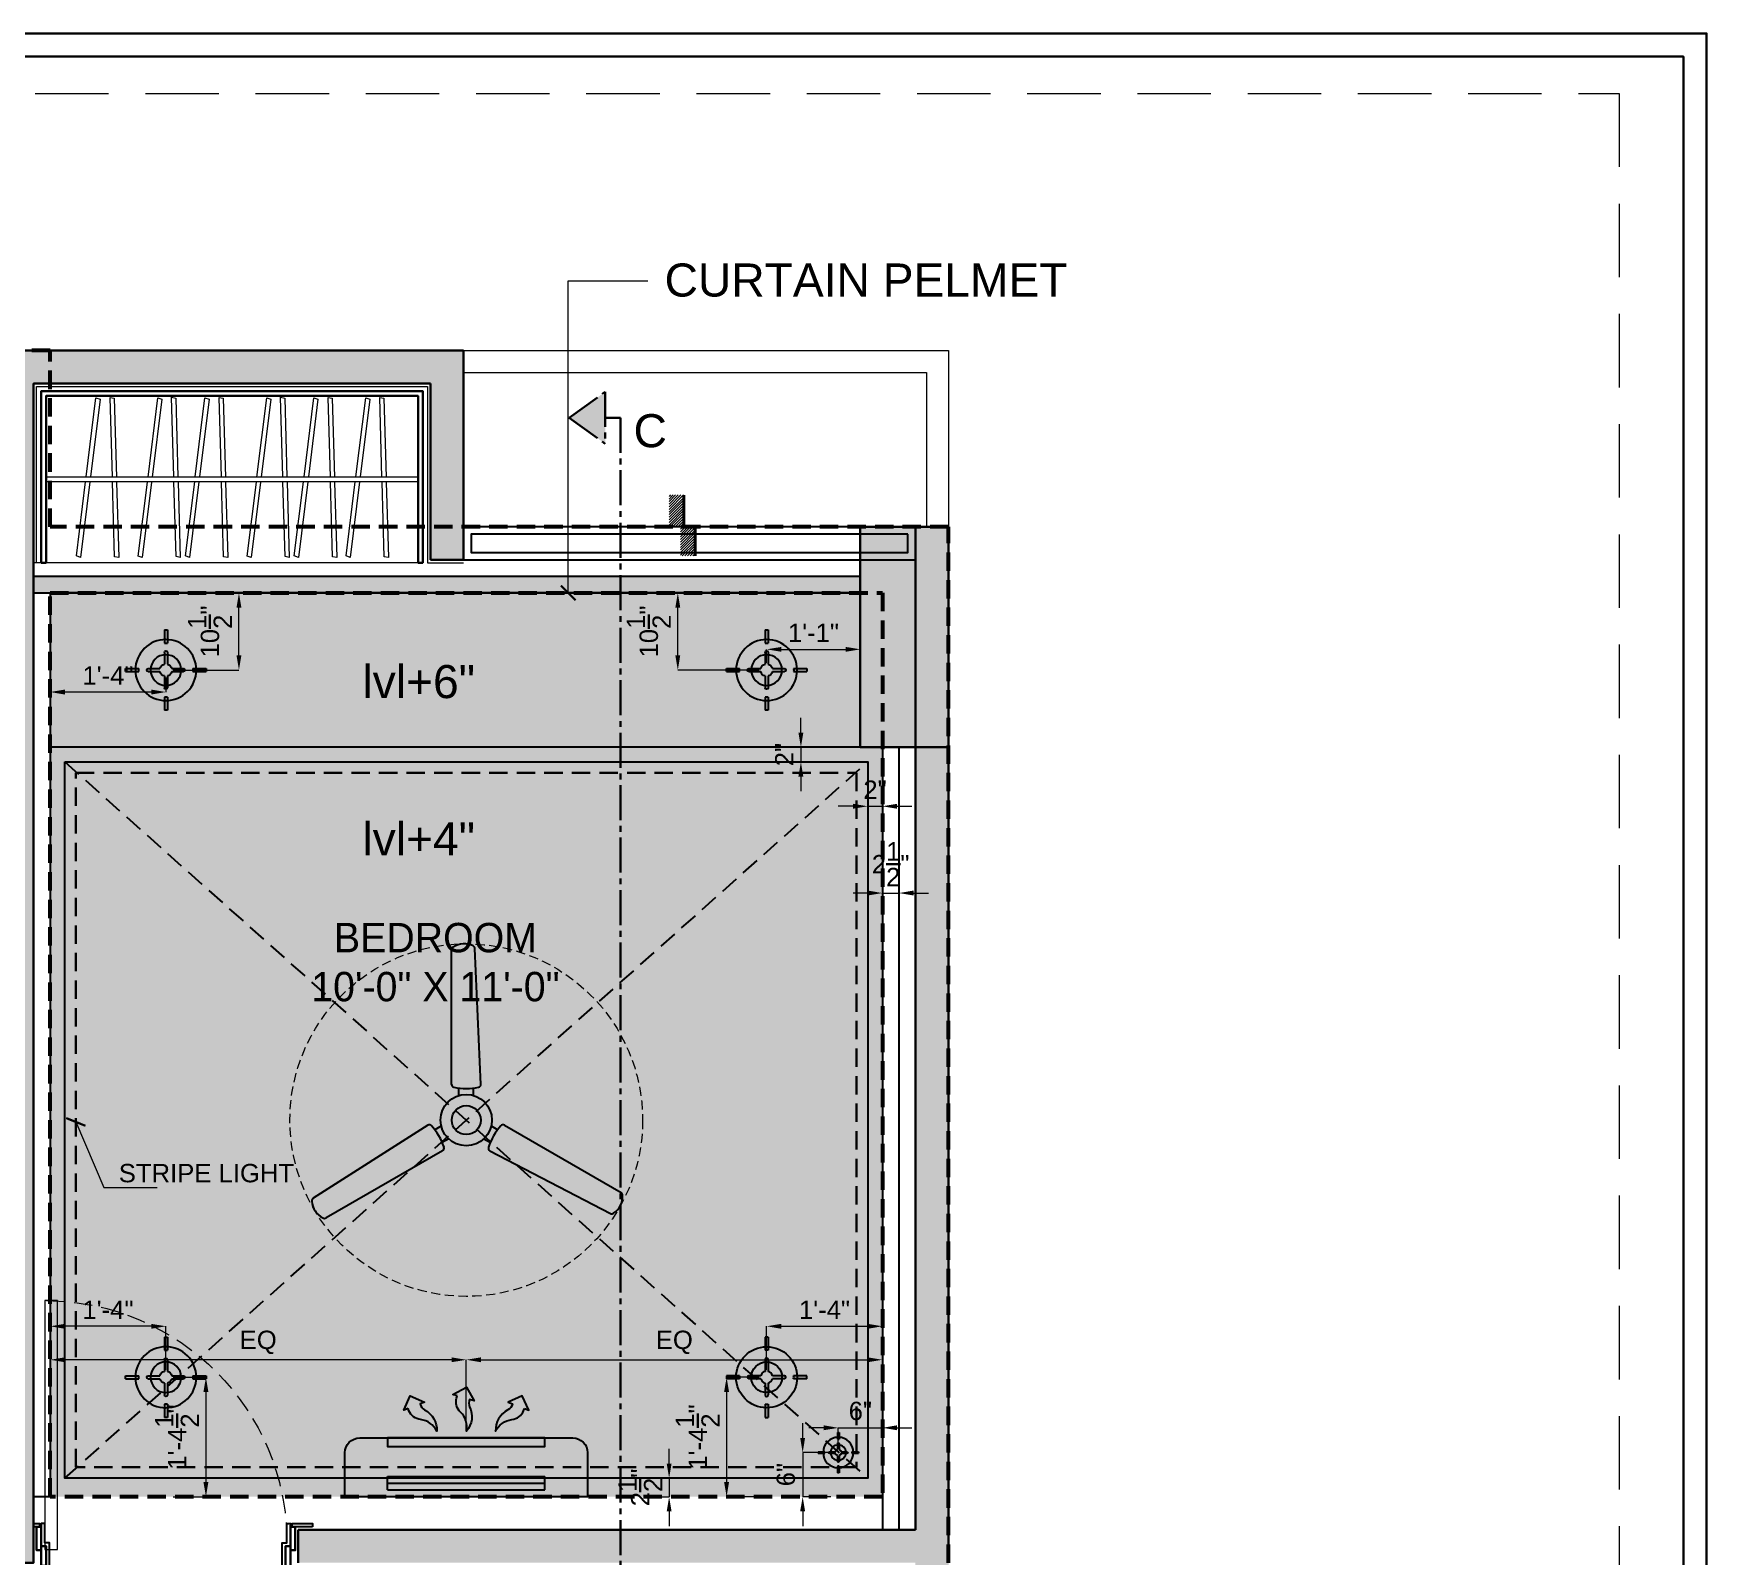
# Model space of a CAD drawing. Header units: inches. Extents: x 50354 to 53215, y -7830 to -6529.
# Drawn here: x 52413 to 52640.7, y -6782.2 to -6574.9 of the extents above; entities that cross this region are included whole.
import ezdxf

# ---------------------------------------------------------------- set-up
doc = ezdxf.new("R2010")
doc.units = ezdxf.units.IN
doc.header["$MEASUREMENT"] = 0
doc.header["$PDMODE"] = 2
for name, pattern in [('DASHED', [0.75, 0.5, -0.25]), ('DASHED2', [0.375, 0.25, -0.125]), ('HIDDEN', [0.375, 0.25, -0.125]), ('HIDDEN2', [0.1875, 0.125, -0.0625]), ('XR_1F_BASE PLAN$0$CENTER2', [28.575, 19.05, -3.175, 3.175, -3.175])]:
    doc.linetypes.add(name, pattern=pattern)
for name, color, linetype, lineweight in [('01_AR_furn', 32, 'Continuous', 9), ('DIM', 7, 'Continuous', 18), ('door', 251, 'Continuous', 9), ('FLOORING', 213, 'Continuous', 15), ('HATCH', 7, 'Continuous', 18), ('LVL.', 5, 'Continuous', 35), ('SK COLUMN', 7, 'Continuous', 30), ('wall', 7, 'Continuous', 30)]:
    doc.layers.add(name, color=color, linetype=linetype, lineweight=lineweight)
for name, color, linetype in [('A-ST-02 HATCH', 7, 'Continuous'), ('BEAM', 6, 'DASHED'), ('CEILING', 7, 'Continuous'), ('CILINNG', 3, 'Continuous'), ('ELE. TEXT', 7, 'Continuous'), ('ELETRICAL', 6, 'Continuous'), ('granite', 16, 'Continuous'), ('TEXT', 7, 'Continuous'), ('WINDOW', 5, 'Continuous')]:
    doc.layers.add(name, color=color, linetype=linetype)
doc.layers.add('FUNITURE', color=7, linetype='Continuous', lineweight=15, true_color=0x7d7673)
doc.styles.add('ARIAL', font='arial.ttf')
doc.styles.get("Standard").update_dxf_attribs({"font": 'ARLRDBD.TTF', "height": 3})
doc.dimstyles.new('dim01', dxfattribs={"dimtxt": 5.5, "dimasz": 4, "dimexe": 0, "dimexo": 1, "dimgap": 1, "dimtad": 1, "dimzin": 3, "dimdsep": 46, "dimlunit": 4, "dimtxsty": 'ARIAL', "dimblk": 'ARCHTICK', "dimcen": 4, "dimclrd": 250, "dimclre": 252, "dimclrt": 1, "dimadec": 0, "dimazin": 0, "dimtfac": 1, "dimtix": 1, "dimtmove": 2, "dimatfit": 3, "dimldrblk": 'ARCHTICK', "dimfxl": 1, "dimtolj": 1, "dimtzin": 0, "dimlwd": -1, "dimlwe": -1, "dimarcsym": 0})

# ---------------------------------------------------------------- blocks, each defined once
blk = doc.blocks.new('A$C429F5545')
at = {"layer": 'FLOORING', "ltscale": 20}
h = blk.add_hatch(dxfattribs=at)
h.set_pattern_fill('ANSI31', color=256)
h.set_pattern_definition([(45, (-31983.55618, 2830.83705), (-0.08838834765, 0.08838834765), [])])
h.paths.add_polyline_path([(2, 1.78), (0.01, 1.78), (0, 0.78), (1.99, 0.78), (1.99, 1)])
h.paths.add_polyline_path([(4.15, 1), (1.99, 1), (1.99, 0), (4.15, 0)])
at = {"layer": 'FLOORING', "ltscale": 20, "const_width": 0.2}
blk.add_lwpolyline([(0, 1.78), (1.99, 1.78), (1.99, 1), (4.15, 1)], dxfattribs=at)
blk = doc.blocks.new('A$C614923fe')
at = {"layer": 'door', "color": 252}
blk.add_lwpolyline([(-0.47, -0.46), (-2.22, -0.46), (-2.22, 33.44, 0.009223), (-0.47, 33.44)], format="xyb", close=True, dxfattribs=at)
at = {"layer": 'FUNITURE', "linetype": 'HIDDEN', "ltscale": 10}
blk.add_arc((-0.47, 0.47), 32.96, 90.434, 180, dxfattribs=at)
blk = doc.blocks.new('A$C8c215404')
at = {"layer": '01_AR_furn', "color": 250, "lineweight": 5}
for points in [[(-45.15, -11.02), (-43.82, -0.25), (-43.27, -0.43), (-44.58, -11.02)], [(-41.59, -11.06), (-41.9, -0.21), (-41.33, -0.32), (-41.03, -11.05)], [(-36.74, -11.04), (-35.41, -0.27), (-34.87, -0.45), (-36.18, -11.04)], [(-33.23, -11.03), (-33.54, -0.19), (-32.97, -0.29), (-32.67, -11.03)], [(-30.32, -11.02), (-28.99, -0.25), (-28.44, -0.43), (-29.75, -11.02)], [(-26.76, -11.06), (-27.07, -0.21), (-26.5, -0.32), (-26.19, -11.05)], [(-21.91, -11.04), (-20.58, -0.27), (-20.03, -0.45), (-21.34, -11.04)], [(-18.4, -11.03), (-18.71, -0.19), (-18.14, -0.29), (-17.84, -11.03)], [(-15.49, -11.02), (-14.16, -0.25), (-13.61, -0.43), (-14.92, -11.02)], [(-11.93, -11.06), (-12.24, -0.21), (-11.67, -0.32), (-11.36, -11.05)], [(-8.45, -11.02), (-7.12, -0.25), (-6.57, -0.43), (-7.88, -11.02)], [(-4.9, -11.06), (-5.2, -0.21), (-4.64, -0.32), (-4.33, -11.05)], [(-44.66, -11.71), (-45.94, -21.97), (-46.49, -21.78), (-45.23, -11.71)], [(-41.01, -11.75), (-40.71, -22), (-41.28, -21.89), (-41.57, -11.75)], [(-36.25, -11.73), (-37.53, -21.99), (-38.08, -21.8), (-36.82, -11.73)], [(-32.65, -11.72), (-32.35, -21.97), (-32.92, -21.86), (-33.22, -11.72)], [(-29.83, -11.71), (-31.11, -21.97), (-31.66, -21.78), (-30.39, -11.71)], [(-26.18, -11.75), (-25.88, -22), (-26.45, -21.89), (-26.74, -11.75)], [(-21.42, -11.73), (-22.7, -21.99), (-23.25, -21.8), (-21.99, -11.73)], [(-17.82, -11.72), (-17.52, -21.97), (-18.09, -21.86), (-18.38, -11.72)], [(-14.99, -11.71), (-16.28, -21.97), (-16.83, -21.78), (-15.56, -11.71)], [(-11.35, -11.75), (-11.05, -22), (-11.62, -21.89), (-11.91, -11.75)], [(-7.96, -11.71), (-9.24, -21.97), (-9.79, -21.78), (-8.53, -11.71)], [(-4.31, -11.75), (-4.02, -22), (-4.59, -21.89), (-4.88, -11.75)]]:
    blk.add_lwpolyline(points, dxfattribs=at)
at = {"layer": '01_AR_furn'}
blk.add_lwpolyline([(-50.62, -11.02), (0, -11.01), (0, -11.7), (-50.62, -11.71)], close=True, dxfattribs=at)
blk = doc.blocks.new('A$C5F573D35')
at = {"color": 1}
for p, q in [((-0.2, 5.48), (-0.2, 3.67)), ((0.2, 5.48), (0.2, 3.67)), ((-0.2, 2.41), (-0.2, 0.8)), ((0.2, 2.41), (0.2, 0.8)), ((-3.67, 0.2), (-5.48, 0.2)), ((-0.8, 0.2), (-2.41, 0.2)), ((2.41, 0.2), (0.8, 0.2)), ((5.48, 0.2), (3.67, 0.2)), ((-3.67, -0.2), (-5.48, -0.2)), ((-0.8, -0.2), (-2.41, -0.2)), ((-0.2, -0.8), (-0.2, -2.41)), ((0.2, -0.8), (0.2, -2.41)), ((2.41, -0.2), (0.8, -0.2)), ((5.48, -0.2), (3.67, -0.2)), ((-0.2, -3.67), (-0.2, -5.48)), ((0.2, -3.67), (0.2, -5.48))]:
    blk.add_line(p, q, dxfattribs=at)
for radius in [4.15, 2.09]:
    blk.add_circle((0, 0), radius, dxfattribs=at)
for centre, radius, start, end in [((0, 0), 5.48, 87.9033, 92.0967), ((0, 0), 3.68, 86.8732, 93.1268), ((0, 2.41), 0.201, 360, 180), ((0, 0), 5.48, 177.9033, 182.0967), ((0, 0), 3.68, 176.8732, 183.1268), ((-2.41, 0), 0.201, 90, 270), ((0, 0), 0.827, 104.0364, 165.9636), ((0, 0), 0.827, 14.0364, 75.9636), ((2.41, 0), 0.201, 270, 90), ((0, 0), 3.68, 356.8732, 3.1268), ((0, 0), 5.48, 357.9033, 2.0967), ((0, 0), 0.827, 194.0364, 255.9636), ((0, 0), 0.827, 284.0364, 345.9636), ((0, -2.41), 0.201, 180, 0), ((0, 0), 3.68, 266.8732, 273.1268), ((0, 0), 5.48, 267.9033, 272.0967)]:
    blk.add_arc(centre, radius, start, end, dxfattribs=at)
blk = doc.blocks.new('A$C0986755B')
for p, q in [((-3.21, 4.16), (-19.62, 12.7)), ((3.21, 4.16), (19.07, 13.32)), ((-5.21, 0.7), (-21.07, 9.86)), ((5.21, 0.7), (20.81, 10.64)), ((-2.39, 2.54), (-3.28, 3.05)), ((2.39, 2.54), (3.28, 3.05)), ((-3.39, 0.8), (-4.28, 1.32)), ((3.39, 0.8), (4.28, 1.32)), ((-1, -3.34), (-1, -4.36)), ((1, -3.34), (1, -4.36)), ((-2, -4.86), (-1.19, -23.34)), ((2, -4.86), (2, -23.18))]:
    blk.add_line(p, q)
at = {"linetype": 'HIDDEN2', "lineweight": 5, "ltscale": 10}
blk.add_circle((0, 0), 24, dxfattribs=at)
for radius in [3.49, 1.97]:
    blk.add_circle((0, 0), radius)
for centre, radius, start, end in [((-18.61, 10.43), 2.67, 122.7407, 184.0788), ((-19.82, 12.35), 0.4, 60, 126.1022), ((19.27, 12.97), 0.4, 53.8978, 120), ((18.34, 10.9), 2.67, 2.7407, 64.0788), ((-20.87, 10.2), 0.4, 173.8978, 240), ((20.61, 10.98), 0.4, 300, 6.1022), ((-11.03, 6.37), 8.44, 318.5193, 341.4807), ((-3.41, 3.82), 0.4, 341.4807, 60), ((3.41, 3.82), 0.4, 120, 198.5193), ((11.03, 6.37), 8.44, 198.5193, 221.4807), ((-5.01, 1.05), 0.4, 240, 318.5193), ((5.01, 1.05), 0.4, 221.4807, 300), ((-1.6, -4.86), 0.4, 101.4807, 180), ((0, -12.74), 8.44, 78.5193, 101.4807), ((1.6, -4.86), 0.4, 0, 78.5193), ((-0.79, -23.34), 0.4, 180, 246.1022), ((0.27, -21.33), 2.67, 242.7407, 304.0788), ((1.6, -23.18), 0.4, 293.8978, 0)]:
    blk.add_arc(centre, radius, start, end)
blk = doc.blocks.new('A$C714bed3f')
at = {"layer": 'ELETRICAL', "color": 5}
for p, q in [((5.79, 2.74), (27.21, 2.74)), ((5.79, 0.91), (5.79, 2.74)), ((27.21, 0.91), (27.21, 2.74)), ((5.79, 1.83), (27.21, 1.83)), ((5.79, 0.91), (27.21, 0.91))]:
    blk.add_line(p, q, dxfattribs=at)
at = {"layer": 'ELETRICAL', "color": 6}
for points in [[(8.59, 11.99), (8, 11.77), (8.87, 13.71), (10.81, 12.84), (10.22, 12.62, 0.193494), (10.84, 11.81, -0.295869), (12.5, 8.91, 0.253438), (10.29, 10.49, -0.276696), (8.7, 11.7)], [(15.28, 13.72), (14.68, 13.9), (16.54, 14.92), (17.57, 13.06), (16.96, 13.24, 0.193494), (16.96, 12.22, -0.295869), (16.54, 8.91, 0.253438), (15.73, 11.5, -0.276696), (15.19, 13.42)], [(24.41, 11.99), (25, 11.77), (24.13, 13.71), (22.19, 12.84), (22.78, 12.62, -0.193494), (22.16, 11.81, 0.295869), (20.5, 8.91, -0.253438), (22.71, 10.49, 0.276696), (24.3, 11.7)]]:
    blk.add_lwpolyline(points, format="xyb", close=True, dxfattribs=at)
at = {"layer": 'ELETRICAL', "color": 5}
blk.add_lwpolyline([(33, 6), (33, 0), (0, 0), (0, 6, -0.414214), (2, 8), (31, 8, -0.414214)], format="xyb", close=True, dxfattribs=at)
blk.add_lwpolyline([(5.79, 8), (5.79, 6.83), (27.21, 6.83), (27.21, 8)], close=True, dxfattribs=at)
blk = doc.blocks.new('*D664')
at = {"layer": 'Defpoints', "color": 0, "transparency": 16777216}
for p in [(52525.56, -6672.05), (52517.47, -6674.05), (52525.56, -6674.05)]:
    blk.add_point(p, dxfattribs=at)
at = {"layer": 'DIM', "transparency": 16777216}
for p, q in [((52517.47, -6670.05), (52517.47, -6668.05)), ((52517.47, -6672.05), (52517.47, -6674.05)), ((52517.47, -6676.05), (52517.47, -6678.05))]:
    blk.add_line(p, q, dxfattribs=at)
at = {"layer": 'DIM', "color": 252, "transparency": 16777216}
for p, q in [((52524.56, -6672.05), (52517.47, -6672.05)), ((52524.56, -6674.05), (52517.47, -6674.05))]:
    blk.add_line(p, q, dxfattribs=at)
at = {"layer": 'DIM', "transparency": 16777216}
for points in [[(52517.13, -6670.05), (52517.8, -6670.05), (52517.47, -6672.05)], [(52517.13, -6676.05), (52517.8, -6676.05), (52517.47, -6674.05)]]:
    blk.add_solid(points, dxfattribs=at)
at = {"layer": 'DIM', "color": 1, "lineweight": 30, "transparency": 16777216, "insert": (52515.21, -6673.05), "char_height": 2.5, "attachment_point": 5, "rotation": 90, "style": 'ARIAL'}
blk.add_mtext('\\A1;2"', dxfattribs=at)
blk = doc.blocks.new('_ArchTick')
at = {"color": 0, "linetype": 'ByBlock', "const_width": 0.15}
blk.add_lwpolyline([(-0.5, -0.5), (0.5, 0.5)], dxfattribs=at)
blk = doc.blocks.new('*D665')
at = {"layer": 'Defpoints', "color": 0, "transparency": 16777216}
for p in [(52526.56, -6674.05), (52528.56, -6674.05), (52528.56, -6680.09)]:
    blk.add_point(p, dxfattribs=at)
at = {"layer": 'DIM', "color": 252, "transparency": 16777216}
for p, q in [((52526.56, -6675.05), (52526.56, -6680.09)), ((52528.56, -6675.05), (52528.56, -6680.09))]:
    blk.add_line(p, q, dxfattribs=at)
at = {"layer": 'DIM', "transparency": 16777216}
for p, q in [((52524.56, -6680.09), (52522.56, -6680.09)), ((52526.56, -6680.09), (52528.56, -6680.09)), ((52530.56, -6680.09), (52532.56, -6680.09))]:
    blk.add_line(p, q, dxfattribs=at)
for points in [[(52524.56, -6679.75), (52524.56, -6680.42), (52526.56, -6680.09)], [(52530.56, -6679.75), (52530.56, -6680.42), (52528.56, -6680.09)]]:
    blk.add_solid(points, dxfattribs=at)
at = {"layer": 'DIM', "color": 1, "lineweight": 30, "transparency": 16777216, "insert": (52527.56, -6677.83), "char_height": 2.5, "attachment_point": 5, "style": 'ARIAL'}
blk.add_mtext('\\A1;2"', dxfattribs=at)
blk = doc.blocks.new('*D666')
at = {"layer": 'Defpoints', "color": 0, "transparency": 16777216}
for p in [(52415.31, -6661.55), (52431.06, -6661.55), (52415.31, -6664.54)]:
    blk.add_point(p, dxfattribs=at)
at = {"layer": 'DIM', "color": 252, "transparency": 16777216}
for p, q in [((52415.31, -6662.55), (52415.31, -6664.54)), ((52431.06, -6662.55), (52431.06, -6664.54))]:
    blk.add_line(p, q, dxfattribs=at)
at = {"layer": 'DIM', "transparency": 16777216}
blk.add_line((52429.06, -6664.54), (52417.31, -6664.54), dxfattribs=at)
for points in [[(52417.31, -6664.21), (52417.31, -6664.88), (52415.31, -6664.54)], [(52429.06, -6664.21), (52429.06, -6664.88), (52431.06, -6664.54)]]:
    blk.add_solid(points, dxfattribs=at)
at = {"layer": 'DIM', "color": 1, "lineweight": 30, "transparency": 16777216, "insert": (52423.18, -6662.29), "char_height": 2.5, "attachment_point": 5, "style": 'ARIAL'}
blk.add_mtext('\\A1;1\'-4"', dxfattribs=at)
blk = doc.blocks.new('*D667')
at = {"layer": 'Defpoints', "color": 0, "transparency": 16777216}
for p in [(52431.06, -6651.05), (52441, -6651.05), (52431.06, -6661.55)]:
    blk.add_point(p, dxfattribs=at)
at = {"layer": 'DIM', "color": 252, "transparency": 16777216}
for p, q in [((52432.06, -6651.05), (52441, -6651.05)), ((52432.06, -6661.55), (52441, -6661.55))]:
    blk.add_line(p, q, dxfattribs=at)
at = {"layer": 'DIM', "transparency": 16777216}
blk.add_line((52441, -6659.55), (52441, -6653.05), dxfattribs=at)
for points in [[(52440.67, -6653.05), (52441.33, -6653.05), (52441, -6651.05)], [(52440.67, -6659.55), (52441.33, -6659.55), (52441, -6661.55)]]:
    blk.add_solid(points, dxfattribs=at)
at = {"layer": 'DIM', "color": 1, "lineweight": 30, "transparency": 16777216, "insert": (52437.05, -6656.3), "char_height": 2.5, "attachment_point": 5, "rotation": 90, "style": 'ARIAL'}
blk.add_mtext('\\A1;10{\\H1x;\\S1/2;}"', dxfattribs=at)
blk = doc.blocks.new('*D668')
at = {"layer": 'Defpoints', "color": 0, "transparency": 16777216}
for p in [(52525.56, -6658.73), (52512.81, -6661.55), (52525.56, -6661.55)]:
    blk.add_point(p, dxfattribs=at)
at = {"layer": 'DIM', "color": 252, "transparency": 16777216}
for p, q in [((52512.81, -6660.55), (52512.81, -6658.73)), ((52525.56, -6660.55), (52525.56, -6658.73))]:
    blk.add_line(p, q, dxfattribs=at)
at = {"layer": 'DIM', "transparency": 16777216}
blk.add_line((52514.81, -6658.73), (52523.56, -6658.73), dxfattribs=at)
for points in [[(52514.81, -6658.4), (52514.81, -6659.06), (52512.81, -6658.73)], [(52523.56, -6658.4), (52523.56, -6659.06), (52525.56, -6658.73)]]:
    blk.add_solid(points, dxfattribs=at)
at = {"layer": 'DIM', "color": 1, "lineweight": 30, "transparency": 16777216, "insert": (52519.18, -6656.47), "char_height": 2.5, "attachment_point": 5, "style": 'ARIAL'}
blk.add_mtext('\\A1;1\'-1"', dxfattribs=at)
blk = doc.blocks.new('*D669')
at = {"layer": 'Defpoints', "color": 0, "transparency": 16777216}
for p in [(52500.72, -6651.05), (52512.81, -6651.05), (52512.81, -6661.55)]:
    blk.add_point(p, dxfattribs=at)
at = {"layer": 'DIM', "color": 252, "transparency": 16777216}
for p, q in [((52511.81, -6651.05), (52500.72, -6651.05)), ((52511.81, -6661.55), (52500.72, -6661.55))]:
    blk.add_line(p, q, dxfattribs=at)
at = {"layer": 'DIM', "transparency": 16777216}
blk.add_line((52500.72, -6659.55), (52500.72, -6653.05), dxfattribs=at)
for points in [[(52500.38, -6653.05), (52501.05, -6653.05), (52500.72, -6651.05)], [(52500.38, -6659.55), (52501.05, -6659.55), (52500.72, -6661.55)]]:
    blk.add_solid(points, dxfattribs=at)
at = {"layer": 'DIM', "color": 1, "lineweight": 30, "transparency": 16777216, "insert": (52496.77, -6656.3), "char_height": 2.5, "attachment_point": 5, "rotation": 90, "style": 'ARIAL'}
blk.add_mtext('\\A1;10{\\H1x;\\S1/2;}"', dxfattribs=at)
blk = doc.blocks.new('*D676')
at = {"layer": 'Defpoints', "color": 0, "transparency": 16777216}
for p in [(52528.56, -6764.68), (52522.56, -6768.05), (52528.56, -6768.05)]:
    blk.add_point(p, dxfattribs=at)
at = {"layer": 'DIM', "transparency": 16777216}
for p, q in [((52520.56, -6764.68), (52518.56, -6764.68)), ((52522.56, -6764.68), (52528.56, -6764.68)), ((52530.56, -6764.68), (52532.56, -6764.68))]:
    blk.add_line(p, q, dxfattribs=at)
at = {"layer": 'DIM', "color": 252, "transparency": 16777216}
for p, q in [((52522.56, -6767.05), (52522.56, -6764.68)), ((52528.56, -6767.05), (52528.56, -6764.68))]:
    blk.add_line(p, q, dxfattribs=at)
at = {"layer": 'DIM', "transparency": 16777216}
for points in [[(52520.56, -6764.34), (52520.56, -6765.01), (52522.56, -6764.68)], [(52530.56, -6764.34), (52530.56, -6765.01), (52528.56, -6764.68)]]:
    blk.add_solid(points, dxfattribs=at)
at = {"layer": 'DIM', "color": 1, "lineweight": 30, "transparency": 16777216, "insert": (52525.56, -6762.4), "char_height": 2.5, "attachment_point": 5, "style": 'ARIAL'}
blk.add_mtext('\\A1;6"', dxfattribs=at)
blk = doc.blocks.new('*D677')
at = {"layer": 'Defpoints', "color": 0, "transparency": 16777216}
for p in [(52522.56, -6768.05), (52517.71, -6774.05), (52522.56, -6774.05)]:
    blk.add_point(p, dxfattribs=at)
at = {"layer": 'DIM', "transparency": 16777216}
for p, q in [((52517.71, -6766.05), (52517.71, -6764.05)), ((52517.71, -6768.05), (52517.71, -6774.05)), ((52517.71, -6776.05), (52517.71, -6778.05))]:
    blk.add_line(p, q, dxfattribs=at)
at = {"layer": 'DIM', "color": 252, "transparency": 16777216}
for p, q in [((52521.56, -6768.05), (52517.71, -6768.05)), ((52521.56, -6774.05), (52517.71, -6774.05))]:
    blk.add_line(p, q, dxfattribs=at)
at = {"layer": 'DIM', "transparency": 16777216}
for points in [[(52517.37, -6766.05), (52518.04, -6766.05), (52517.71, -6768.05)], [(52517.37, -6776.05), (52518.04, -6776.05), (52517.71, -6774.05)]]:
    blk.add_solid(points, dxfattribs=at)
at = {"layer": 'DIM', "color": 1, "lineweight": 30, "transparency": 16777216, "insert": (52515.43, -6771.05), "char_height": 2.5, "attachment_point": 5, "rotation": 90, "style": 'ARIAL'}
blk.add_mtext('\\A1;6"', dxfattribs=at)
blk = doc.blocks.new('*D678')
at = {"layer": 'Defpoints', "color": 0, "transparency": 16777216}
for p in [(52528.56, -6750.86), (52512.81, -6757.8), (52528.56, -6757.8)]:
    blk.add_point(p, dxfattribs=at)
at = {"layer": 'DIM', "color": 252, "transparency": 16777216}
for p, q in [((52512.81, -6756.8), (52512.81, -6750.86)), ((52528.56, -6756.8), (52528.56, -6750.86))]:
    blk.add_line(p, q, dxfattribs=at)
at = {"layer": 'DIM', "transparency": 16777216}
blk.add_line((52514.81, -6750.86), (52526.56, -6750.86), dxfattribs=at)
for points in [[(52514.81, -6750.53), (52514.81, -6751.2), (52512.81, -6750.86)], [(52526.56, -6750.53), (52526.56, -6751.2), (52528.56, -6750.86)]]:
    blk.add_solid(points, dxfattribs=at)
at = {"layer": 'DIM', "color": 1, "lineweight": 30, "transparency": 16777216, "insert": (52520.68, -6748.61), "char_height": 2.5, "attachment_point": 5, "style": 'ARIAL'}
blk.add_mtext('\\A1;1\'-4"', dxfattribs=at)
blk = doc.blocks.new('*D679')
at = {"layer": 'Defpoints', "color": 0, "transparency": 16777216}
for p in [(52512.81, -6757.8), (52507.36, -6774.05), (52512.81, -6774.05)]:
    blk.add_point(p, dxfattribs=at)
at = {"layer": 'DIM', "color": 252, "transparency": 16777216}
for p, q in [((52511.81, -6757.8), (52507.36, -6757.8)), ((52511.81, -6774.05), (52507.36, -6774.05))]:
    blk.add_line(p, q, dxfattribs=at)
at = {"layer": 'DIM', "transparency": 16777216}
blk.add_line((52507.36, -6759.8), (52507.36, -6772.05), dxfattribs=at)
for points in [[(52507.02, -6759.8), (52507.69, -6759.8), (52507.36, -6757.8)], [(52507.02, -6772.05), (52507.69, -6772.05), (52507.36, -6774.05)]]:
    blk.add_solid(points, dxfattribs=at)
at = {"layer": 'DIM', "color": 1, "lineweight": 30, "transparency": 16777216, "insert": (52503.43, -6765.93), "char_height": 2.5, "attachment_point": 5, "rotation": 90, "style": 'ARIAL'}
blk.add_mtext('\\A1;1\'-4{\\H1x;\\S1/2;}"', dxfattribs=at)
blk = doc.blocks.new('*D680')
at = {"layer": 'Defpoints', "color": 0, "transparency": 16777216}
for p in [(52415.31, -6750.86), (52415.31, -6757.8), (52431.06, -6757.8)]:
    blk.add_point(p, dxfattribs=at)
at = {"layer": 'DIM', "color": 252, "transparency": 16777216}
for p, q in [((52415.31, -6756.8), (52415.31, -6750.86)), ((52431.06, -6756.8), (52431.06, -6750.86))]:
    blk.add_line(p, q, dxfattribs=at)
at = {"layer": 'DIM', "transparency": 16777216}
blk.add_line((52429.06, -6750.86), (52417.31, -6750.86), dxfattribs=at)
for points in [[(52417.31, -6750.53), (52417.31, -6751.2), (52415.31, -6750.86)], [(52429.06, -6750.53), (52429.06, -6751.2), (52431.06, -6750.86)]]:
    blk.add_solid(points, dxfattribs=at)
at = {"layer": 'DIM', "color": 1, "lineweight": 30, "transparency": 16777216, "insert": (52423.18, -6748.61), "char_height": 2.5, "attachment_point": 5, "style": 'ARIAL'}
blk.add_mtext('\\A1;1\'-4"', dxfattribs=at)
blk = doc.blocks.new('*D681')
at = {"layer": 'Defpoints', "color": 0, "transparency": 16777216}
for p in [(52431.06, -6757.8), (52431.06, -6774.05), (52436.51, -6774.05)]:
    blk.add_point(p, dxfattribs=at)
at = {"layer": 'DIM', "color": 252, "transparency": 16777216}
for p, q in [((52432.06, -6757.8), (52436.51, -6757.8)), ((52432.06, -6774.05), (52436.51, -6774.05))]:
    blk.add_line(p, q, dxfattribs=at)
at = {"layer": 'DIM', "transparency": 16777216}
blk.add_line((52436.51, -6759.8), (52436.51, -6772.05), dxfattribs=at)
for points in [[(52436.17, -6759.8), (52436.84, -6759.8), (52436.51, -6757.8)], [(52436.17, -6772.05), (52436.84, -6772.05), (52436.51, -6774.05)]]:
    blk.add_solid(points, dxfattribs=at)
at = {"layer": 'DIM', "color": 1, "lineweight": 30, "transparency": 16777216, "insert": (52432.58, -6765.93), "char_height": 2.5, "attachment_point": 5, "rotation": 90, "style": 'ARIAL'}
blk.add_mtext('\\A1;1\'-4{\\H1x;\\S1/2;}"', dxfattribs=at)
blk = doc.blocks.new('*D682')
at = {"layer": 'Defpoints', "color": 0, "transparency": 16777216}
for p in [(52528.56, -6685.86), (52530.81, -6685.86), (52530.81, -6691.9)]:
    blk.add_point(p, dxfattribs=at)
at = {"layer": 'DIM', "color": 252, "transparency": 16777216}
for p, q in [((52528.56, -6686.86), (52528.56, -6691.9)), ((52530.81, -6686.86), (52530.81, -6691.9))]:
    blk.add_line(p, q, dxfattribs=at)
at = {"layer": 'DIM', "transparency": 16777216}
for p, q in [((52526.56, -6691.9), (52524.56, -6691.9)), ((52528.56, -6691.9), (52530.81, -6691.9)), ((52532.81, -6691.9), (52534.81, -6691.9))]:
    blk.add_line(p, q, dxfattribs=at)
for points in [[(52526.56, -6691.56), (52526.56, -6692.23), (52528.56, -6691.9)], [(52532.81, -6691.56), (52532.81, -6692.23), (52530.81, -6691.9)]]:
    blk.add_solid(points, dxfattribs=at)
at = {"layer": 'DIM', "color": 1, "lineweight": 30, "transparency": 16777216, "insert": (52529.68, -6687.97), "char_height": 2.5, "attachment_point": 5, "style": 'ARIAL'}
blk.add_mtext('\\A1;2{\\H1x;\\S1/2;}"', dxfattribs=at)
blk = doc.blocks.new('WFEFEF')
at = {"layer": 'CEILING', "lineweight": 30, "ltscale": 5}
h = blk.add_hatch(color=5, dxfattribs=at)
h.dxf.hatch_style = 1
h.paths.add_polyline_path([(51697.76, -6630.75), (51692.83, -6627.21), (51697.76, -6627.21)])
h.paths.add_polyline_path([(51697.76, -6627.21), (51692.83, -6627.21), (51697.76, -6623.68)])
h = blk.add_hatch(color=5, dxfattribs=at)
h.dxf.hatch_style = 1
h.paths.add_polyline_path([(51697.76, -6784.01), (51692.83, -6787.54), (51697.76, -6787.54)])
h.paths.add_polyline_path([(51697.76, -6787.54), (51692.83, -6787.54), (51697.76, -6791.08)])
at = {"layer": 'CEILING', "color": 5, "linetype": 'XR_1F_BASE PLAN$0$CENTER2', "lineweight": 30, "ltscale": 0.25}
blk.add_line((51699.83, -6627.21), (51697.76, -6627.21), dxfattribs=at)
for points in [[(51692.83, -6627.21), (51697.76, -6623.68)], [(51697.76, -6623.68), (51697.76, -6630.75)], [(51699.83, -6627.21), (51699.83, -6787.54), (51692.83, -6787.54)], [(51692.83, -6627.21), (51697.76, -6630.75)], [(51692.83, -6787.54), (51697.76, -6784.01)], [(51697.76, -6791.08), (51697.76, -6784.01)], [(51692.83, -6787.54), (51697.76, -6791.08)]]:
    blk.add_lwpolyline(points, dxfattribs=at)
blk = doc.blocks.new('*D721')
at = {"layer": 'Defpoints', "color": 0, "transparency": 16777216}
for p in [(52495.64, -6771.55), (52495.64, -6774.05), (52499.54, -6774.05)]:
    blk.add_point(p, dxfattribs=at)
at = {"layer": 'DIM', "transparency": 16777216}
for p, q in [((52499.54, -6769.55), (52499.54, -6767.55)), ((52499.54, -6771.55), (52499.54, -6774.05)), ((52499.54, -6776.05), (52499.54, -6778.05))]:
    blk.add_line(p, q, dxfattribs=at)
at = {"layer": 'DIM', "color": 252, "transparency": 16777216}
for p, q in [((52496.64, -6771.55), (52499.54, -6771.55)), ((52496.64, -6774.05), (52499.54, -6774.05))]:
    blk.add_line(p, q, dxfattribs=at)
at = {"layer": 'DIM', "transparency": 16777216}
for points in [[(52499.21, -6769.55), (52499.87, -6769.55), (52499.54, -6771.55)], [(52499.21, -6776.05), (52499.87, -6776.05), (52499.54, -6774.05)]]:
    blk.add_solid(points, dxfattribs=at)
at = {"layer": 'DIM', "color": 1, "lineweight": 30, "transparency": 16777216, "insert": (52495.61, -6772.8), "char_height": 2.5, "attachment_point": 5, "rotation": 90, "style": 'ARIAL'}
blk.add_mtext('\\A1;2{\\H1x;\\S1/2;}"', dxfattribs=at)
blk = doc.blocks.new('*D724')
at = {"layer": 'Defpoints', "color": 0, "transparency": 16777216}
for p in [(52415.31, -6755.42), (52415.31, -6766.05), (52471.93, -6766.05)]:
    blk.add_point(p, dxfattribs=at)
at = {"layer": 'DIM', "color": 252, "transparency": 16777216}
for p, q in [((52415.31, -6765.05), (52415.31, -6755.42)), ((52471.93, -6765.05), (52471.93, -6755.42))]:
    blk.add_line(p, q, dxfattribs=at)
at = {"layer": 'DIM', "transparency": 16777216}
blk.add_line((52469.93, -6755.42), (52417.31, -6755.42), dxfattribs=at)
for points in [[(52417.31, -6755.09), (52417.31, -6755.75), (52415.31, -6755.42)], [(52469.93, -6755.09), (52469.93, -6755.75), (52471.93, -6755.42)]]:
    blk.add_solid(points, dxfattribs=at)
at = {"layer": 'DIM', "color": 1, "lineweight": 30, "transparency": 16777216, "insert": (52443.62, -6753.05), "char_height": 2.5, "attachment_point": 5, "style": 'ARIAL'}
blk.add_mtext('\\A1;EQ', dxfattribs=at)
blk = doc.blocks.new('*D725')
at = {"layer": 'Defpoints', "color": 0, "transparency": 16777216}
for p in [(52528.56, -6755.42), (52471.93, -6766.05), (52528.56, -6766.05)]:
    blk.add_point(p, dxfattribs=at)
at = {"layer": 'DIM', "color": 252, "transparency": 16777216}
for p, q in [((52471.93, -6765.05), (52471.93, -6755.42)), ((52528.56, -6765.05), (52528.56, -6755.42))]:
    blk.add_line(p, q, dxfattribs=at)
at = {"layer": 'DIM', "transparency": 16777216}
blk.add_line((52473.93, -6755.42), (52526.56, -6755.42), dxfattribs=at)
for points in [[(52473.93, -6755.09), (52473.93, -6755.75), (52471.93, -6755.42)], [(52526.56, -6755.09), (52526.56, -6755.75), (52528.56, -6755.42)]]:
    blk.add_solid(points, dxfattribs=at)
at = {"layer": 'DIM', "color": 1, "lineweight": 30, "transparency": 16777216, "insert": (52500.24, -6753.05), "char_height": 2.5, "attachment_point": 5, "style": 'ARIAL'}
blk.add_mtext('\\A1;EQ', dxfattribs=at)
blk = doc.blocks.new('*D771')
at = {"layer": 'Defpoints', "color": 0, "transparency": 16777216}
for p in [(52415.31, -6755.42), (52415.31, -6766.05), (52471.93, -6766.05)]:
    blk.add_point(p, dxfattribs=at)
at = {"layer": 'DIM', "color": 252, "transparency": 16777216}
for p, q in [((52415.31, -6765.05), (52415.31, -6755.42)), ((52471.93, -6765.05), (52471.93, -6755.42))]:
    blk.add_line(p, q, dxfattribs=at)
at = {"layer": 'DIM', "transparency": 16777216}
blk.add_line((52469.93, -6755.42), (52417.31, -6755.42), dxfattribs=at)
for points in [[(52417.31, -6755.09), (52417.31, -6755.75), (52415.31, -6755.42)], [(52469.93, -6755.09), (52469.93, -6755.75), (52471.93, -6755.42)]]:
    blk.add_solid(points, dxfattribs=at)
at = {"layer": 'DIM', "color": 1, "lineweight": 30, "transparency": 16777216, "insert": (52443.62, -6753.05), "char_height": 2.5, "attachment_point": 5, "style": 'ARIAL'}
blk.add_mtext('\\A1;EQ', dxfattribs=at)
blk = doc.blocks.new('*D772')
at = {"layer": 'Defpoints', "color": 0, "transparency": 16777216}
for p in [(52528.56, -6755.42), (52471.93, -6766.05), (52528.56, -6766.05)]:
    blk.add_point(p, dxfattribs=at)
at = {"layer": 'DIM', "color": 252, "transparency": 16777216}
for p, q in [((52471.93, -6765.05), (52471.93, -6755.42)), ((52528.56, -6765.05), (52528.56, -6755.42))]:
    blk.add_line(p, q, dxfattribs=at)
at = {"layer": 'DIM', "transparency": 16777216}
blk.add_line((52473.93, -6755.42), (52526.56, -6755.42), dxfattribs=at)
for points in [[(52473.93, -6755.09), (52473.93, -6755.75), (52471.93, -6755.42)], [(52526.56, -6755.09), (52526.56, -6755.75), (52528.56, -6755.42)]]:
    blk.add_solid(points, dxfattribs=at)
at = {"layer": 'DIM', "color": 1, "lineweight": 30, "transparency": 16777216, "insert": (52500.24, -6753.05), "char_height": 2.5, "attachment_point": 5, "style": 'ARIAL'}
blk.add_mtext('\\A1;EQ', dxfattribs=at)

msp = doc.modelspace()

# ---------------------------------------------------------------- hatches: boundary and pattern name
at = {"layer": 'A-ST-02 HATCH', "ltscale": 5, "transparency": 33554534}
h = msp.add_hatch(color=256, dxfattribs=at)
h.dxf.hatch_style = 1
h.paths.add_polyline_path([(52413.05591, -6622.55013), (52467.05591, -6622.55013), (52467.05591, -6646.55013), (52471.55591, -6646.55013), (52471.55591, -6618.05013), (52350.05591, -6618.05013), (52350.05591, -6646.55013), (52354.55591, -6646.55013), (52354.55591, -6622.55013), (52408.55591, -6622.55013), (52408.55591, -6783.05013), (52413.05591, -6783.05013)])
h.paths.add_polyline_path([(52616.05591, -6939.55013), (52611.55591, -6939.55013), (52611.55591, -7070.05013), (52461.55591, -7070.05013), (52461.55591, -7079.05013), (52616.05591, -7079.05013)])
h.paths.add_polyline_path([(52419.55591, -6939.55013), (52415.05591, -6939.55013), (52415.05591, -7079.05013), (52419.55591, -7079.05013)])
h.paths.add_polyline_path([(52415.05591, -6992.05013), (52391.05591, -6992.05013), (52391.05591, -6996.55013), (52415.05591, -6996.55013)])
h.paths.add_polyline_path([(52415.05591, -7074.55013), (52391.05591, -7074.55013), (52391.05591, -7079.05013), (52415.05591, -7079.05013)])
h.paths.add_polyline_path([(52335.05591, -6917.55013), (52330.55591, -6917.55013), (52330.55591, -6944.05013), (52385.05591, -6944.05013), (52385.05591, -6939.55013), (52335.05591, -6939.55013)])
h.paths.add_polyline_path([(52496.05591, -6835.55013), (52537.55591, -6835.55013), (52537.55591, -6819.05013), (52533.05591, -6819.05013), (52533.05591, -6831.05013), (52453.55591, -6831.05013), (52453.55591, -6813.05013), (52449.05591, -6813.05013), (52449.05591, -6835.55013), (52491.55591, -6835.55013), (52491.55591, -6944.05013), (52496.05591, -6944.05013)])
h.paths.add_polyline_path([(52372.55591, -6778.55013), (52368.05591, -6778.55013), (52368.05591, -6831.05013), (52321.55591, -6831.05013), (52321.55591, -6835.55013), (52330.55591, -6835.55013), (52330.55591, -6859.95013), (52335.05591, -6859.95013), (52335.05591, -6835.55013), (52372.55591, -6835.55013)])
h.paths.add_polyline_path([(52338.05591, -6778.55013), (52288.55591, -6778.55013), (52288.55591, -6642.05013), (52284.05591, -6642.05013), (52284.05591, -6778.55013), (52234.55591, -6778.55013), (52234.55591, -6783.05013), (52284.05591, -6783.05013), (52284.05591, -6831.05013), (52275.05591, -6831.05013), (52275.05591, -6835.55013), (52297.55591, -6835.55013), (52297.55591, -6831.05013), (52288.55591, -6831.05013), (52288.55591, -6783.05013), (52338.05591, -6783.05013)])
h.paths.add_polyline_path([(52537.55591, -6642.05013), (52533.05591, -6642.05013), (52533.05591, -6778.55013), (52449.05591, -6778.55013), (52449.05591, -6783.05013), (52533.05591, -6783.05013), (52533.05591, -6795.05013), (52537.55591, -6795.05013), (52537.55591, -6783.05013)])
at = {"layer": 'HATCH', "lineweight": 30, "true_color": 0x855c3d}
h = msp.add_hatch(color=37, dxfattribs=at)
h.dxf.hatch_style = 1
h.paths.add_polyline_path([(52525.55591, -6648.80013), (52413.05591, -6648.80013), (52413.05591, -6651.05013), (52525.55591, -6651.05013)])
at = {"layer": 'HATCH', "lineweight": 30, "true_color": 0xece7da}
h = msp.add_hatch(color=254, dxfattribs=at)
h.dxf.hatch_style = 1
h.paths.add_polyline_path([(52525.55591, -6672.05013), (52525.55591, -6651.05013), (52415.30591, -6651.05013), (52415.30591, -6672.05013)])
at = {"layer": 'HATCH', "lineweight": 30, "true_color": 0x939598}
h = msp.add_hatch(color=252, dxfattribs=at)
h.dxf.hatch_style = 1
h.paths.add_polyline_path([(52406.30591, -6678.05013), (52293.80591, -6678.05013), (52290.80591, -6678.05013), (52290.80591, -6681.05013), (52406.30591, -6681.05013)])
h.paths.add_polyline_path([(52528.55591, -6672.05013), (52525.55591, -6672.05013), (52415.30591, -6672.05013), (52415.30591, -6774.05013), (52528.55591, -6774.05013)])
h.paths.add_polyline_path([(52526.55591, -6674.05013), (52526.55591, -6771.55013), (52417.30591, -6771.55013), (52417.30591, -6674.05013)], flags=16)
h.paths.add_polyline_path([(52290.80591, -6746.05013), (52406.30591, -6746.05013), (52406.30591, -6743.05013), (52290.80591, -6743.05013)])
at = {"layer": 'HATCH', "lineweight": 30, "true_color": 0xc5b88c}
h = msp.add_hatch(color=43, dxfattribs=at)
h.dxf.hatch_style = 1
h.paths.add_polyline_path([(52417.30591, -6771.55013), (52526.55591, -6771.55013), (52526.55591, -6674.05013), (52417.30591, -6674.05013)])
at = {"layer": 'SK COLUMN', "lineweight": 30}
h = msp.add_hatch(color=1, dxfattribs=at)
h.dxf.hatch_style = 1
h.paths.add_polyline_path([(52525.55591, -6672.05013), (52537.55591, -6672.05013), (52537.55591, -6642.05013), (52525.55591, -6642.05013)])

# ---------------------------------------------------------------- linework, layer by layer
at = {"layer": 'BEAM', "color": 240, "lineweight": 53, "ltscale": 5, "true_color": 0xed1f24}
msp.add_lwpolyline([(52265.30591, -6835.55013), (52330.55591, -6835.55013), (52330.55591, -6944.05013), (52415.05591, -6944.05013), (52415.05591, -7079.05013), (52616.05591, -7079.05013), (52616.05591, -6936.55013), (52496.05591, -6936.55013), (52496.05591, -6835.55013), (52537.55591, -6835.55013), (52537.55591, -6642.05013), (52415.30591, -6642.05013), (52415.30591, -6618.05013), (52406.30591, -6618.05013), (52406.30591, -6642.05013), (52281.80591, -6642.05013), (52281.80591, -6826.55013), (52265.30591, -6826.55013)], dxfattribs=at)
msp.add_lwpolyline([(52528.55591, -6774.05013), (52415.30591, -6774.05013), (52415.30591, -6651.05013), (52528.55591, -6651.05013)], close=True, dxfattribs=at)
at = {"layer": 'CEILING', "ltscale": 5}
for points in [[(52525.55591, -6648.80013), (52413.05591, -6648.80013), (52413.05591, -6651.05013), (52525.55591, -6651.05013)], [(52417.30591, -6674.05013), (52526.55591, -6674.05013), (52526.55591, -6771.55013), (52417.30591, -6771.55013)], [(52414.75591, -6784.57013), (52415.22591, -6784.57013), (52415.22591, -6780.33013), (52414.57591, -6780.33013), (52414.57591, -6777.68024), (52414.10591, -6777.68023), (52414.10591, -6780.80013), (52414.75591, -6780.80013)], [(52447.35591, -6784.57013), (52446.88591, -6784.57013), (52446.88591, -6780.33013), (52447.53591, -6780.33013), (52447.53591, -6777.68024), (52448.00591, -6777.68023), (52448.00591, -6780.80013), (52447.35591, -6780.80013)], [(52451.00591, -6778.15019), (52448.00591, -6778.15023), (52448.00591, -6777.91518), (52448.25591, -6777.91518), (52448.2559, -6777.68023), (52451.00591, -6777.68013)]]:
    msp.add_lwpolyline(points, close=True, dxfattribs=at)
for points in [[(52413.05591, -6774.05013), (52413.05591, -6651.05013), (52525.55591, -6651.05013)], [(52525.55591, -6651.05013), (52415.30591, -6651.05013), (52415.30591, -6774.05013), (52413.05591, -6774.05013)], [(52525.55591, -6672.05013), (52415.30591, -6672.05013)], [(52528.55591, -6672.05013), (52528.55591, -6778.55013)], [(52530.80591, -6672.05013), (52530.80591, -6778.55013)], [(52414.10591, -6778.15013), (52413.05591, -6778.15014), (52413.05591, -6777.68014), (52413.8559, -6777.68013), (52413.85591, -6777.91508), (52414.10591, -6777.91508), (52414.10591, -6778.15002)]]:
    msp.add_lwpolyline(points, dxfattribs=at)
at = {"layer": 'CILINNG', "color": 2, "linetype": 'HIDDEN', "lineweight": 30, "ltscale": 10}
msp.add_lwpolyline([(52418.80591, -6675.55013), (52525.05591, -6675.55013), (52525.05591, -6770.05013), (52418.80591, -6770.05013)], close=True, dxfattribs=at)
at = {"layer": 'ELETRICAL', "color": 7, "linetype": 'DASHED2', "ltscale": 10, "true_color": 0xffffff}
for p, q in [((52417.30591, -6771.55013), (52526.55591, -6674.05013)), ((52417.30591, -6674.05013), (52526.55591, -6771.55013))]:
    msp.add_line(p, q, dxfattribs=at)
at = {"layer": 'FUNITURE', "color": 0, "linetype": 'DASHED', "ltscale": 20}
msp.add_lwpolyline([(52628.82942, -7110.02093), (52233.26799, -7110.02093), (52233.26799, -6583.08282), (52628.82942, -6583.08282)], close=True, dxfattribs=at)
at = {"layer": 'FUNITURE', "ltscale": 20}
for points in [[(52413.45591, -6646.95013), (52413.45591, -6622.95013), (52466.65591, -6622.95013), (52466.65591, -6646.95013), (52471.55591, -6646.95013)], [(52465.36591, -6646.95013), (52413.05591, -6646.95013)], [(52466.01591, -6646.95013), (52465.36591, -6646.95013)], [(52413.45591, -6778.15013), (52413.05591, -6778.15013)]]:
    msp.add_lwpolyline(points, dxfattribs=at)
at = {"layer": 'FUNITURE', "ltscale": 5}
msp.add_lwpolyline([(52415.30591, -6651.05013), (52415.30591, -6672.05013)], dxfattribs=at)
at = {"layer": 'granite', "lineweight": 30}
for points in [[(52414.74591, -6646.95013), (52414.09591, -6646.95013), (52414.09591, -6623.59013), (52466.01591, -6623.59013), (52466.01591, -6646.95013), (52465.36591, -6646.95013), (52465.36591, -6624.24013), (52414.74591, -6624.24013)], [(52413.45591, -6778.15013), (52414.10591, -6778.15013), (52414.10591, -6781.34829), (52413.45591, -6781.34829)], [(52448.65591, -6778.15013), (52448.00591, -6778.15013), (52448.00591, -6781.34829), (52448.65591, -6781.34829)], [(52414.75591, -6780.80013), (52414.10591, -6780.80013), (52414.10591, -6783.45013), (52414.75591, -6783.45013)], [(52447.35591, -6780.80013), (52448.00591, -6780.80013), (52448.00591, -6783.97013), (52447.35591, -6784.62013)]]:
    msp.add_lwpolyline(points, close=True, dxfattribs=at)
at = {"layer": 'SK COLUMN', "lineweight": 30}
msp.add_lwpolyline([(52537.55591, -6642.05013), (52525.55591, -6642.05013), (52525.55591, -6672.05013), (52537.55591, -6672.05013)], close=True, dxfattribs=at)
at = {"layer": 'wall', "ltscale": 20}
for p, q in [((52471.55591, -6618.05013), (52350.05591, -6618.05013)), ((52471.55591, -6618.05013), (52471.55591, -6646.55013)), ((52467.05591, -6622.55013), (52467.05591, -6646.55013)), ((52533.05591, -6642.05013), (52533.05591, -6778.55013)), ((52537.55591, -6642.05013), (52533.05591, -6642.05013)), ((52537.55591, -6642.05013), (52537.55591, -6783.05013)), ((52471.55591, -6646.55013), (52467.05591, -6646.55013)), ((52449.05591, -6778.55013), (52449.05591, -6783.05013)), ((52533.05591, -6778.55013), (52449.05591, -6778.55013))]:
    msp.add_line(p, q, dxfattribs=at)
at = {"layer": 'wall', "color": 0, "lineweight": 30}
for points in [[(52225.79027, -6574.90827), (52640.70591, -6574.90827), (52640.70591, -7172.91942), (52225.79027, -7172.91942)], [(52228.92918, -6578.04718), (52637.567, -6578.04718), (52637.567, -7169.78051), (52228.92918, -7169.78051)]]:
    msp.add_lwpolyline(points, close=True, dxfattribs=at)
at = {"layer": 'wall', "lineweight": 0, "ltscale": 20}
for points in [[(52471.55591, -6618.05013), (52537.55591, -6618.05013), (52537.55591, -6642.05013)], [(52471.55591, -6621.05013), (52534.55591, -6621.05013), (52534.55591, -6642.05013)]]:
    msp.add_lwpolyline(points, dxfattribs=at)
at = {"layer": 'wall', "ltscale": 20}
msp.add_lwpolyline([(52467.05591, -6622.55013), (52413.05591, -6622.55013), (52413.05591, -6783.05013), (52408.55591, -6783.05013), (52408.55591, -6622.55013)], dxfattribs=at)
at = {"layer": 'WINDOW'}
for points in [[(52533.05591, -6642.05013), (52471.55591, -6642.05013), (52471.55591, -6646.55013), (52533.05591, -6646.55013)], [(52532.03318, -6643.07285), (52472.57864, -6643.07285), (52472.57864, -6645.5274), (52532.03318, -6645.5274)]]:
    msp.add_lwpolyline(points, close=True, dxfattribs=at)

# ---------------------------------------------------------------- block references
at = {"layer": 'CEILING'}
msp.add_blockref('WFEFEF', (793.08821, 0), dxfattribs=at)
at = {"layer": 'ELETRICAL', "ltscale": 8, "xscale": -1}
for p in [(52431.05591, -6661.55013), (52512.80591, -6661.55013), (52431.05591, -6757.80013)]:
    msp.add_blockref('A$C5F573D35', p, dxfattribs=at)
at = {"layer": 'ELETRICAL', "ltscale": 8, "rotation": 180}
msp.add_blockref('A$C0986755B', (52471.93091, -6722.80013), dxfattribs=at)
at = {"layer": 'ELETRICAL', "ltscale": 8}
msp.add_blockref('A$C5F573D35', (52512.80591, -6757.80013), dxfattribs=at)
at = {"layer": 'ELETRICAL', "color": 5}
msp.add_blockref('A$C714bed3f', (52455.43091, -6774.05013), dxfattribs=at)
msp.add_blockref('A$C714bed3f', (52455.43091, -6774.05013), dxfattribs=at)
at = {"layer": 'ELETRICAL', "ltscale": 8, "xscale": -0.5, "yscale": 0.5, "zscale": 0.5}
msp.add_blockref('A$C5F573D35', (52522.55591, -6768.05013), dxfattribs=at)
at = {"layer": 'FUNITURE', "ltscale": 20}
msp.add_blockref('A$C8c215404', (52465.36591, -6624.24013), dxfattribs=at)
at = {"layer": 'FUNITURE', "ltscale": 20, "xscale": -1}
msp.add_blockref('A$C614923fe', (52414.10591, -6780.80013), dxfattribs=at)
at = {"layer": 'LVL.', "ltscale": 20, "xscale": -2, "yscale": 2, "zscale": 2, "rotation": 270}
msp.add_blockref('A$C429F5545', (52499.52107, -6646.0225), dxfattribs=at)

# ---------------------------------------------------------------- texts
at = {"layer": 'CEILING', "color": 5, "linetype": 'XR_1F_BASE PLAN$0$CENTER2', "lineweight": 30, "ltscale": 0.25, "insert": (52494.69571, -6626.72517), "char_height": 4.5, "attachment_point": 1}
msp.add_mtext('{\\fArial Baltic|b0|i0|c0|p34;C}', dxfattribs=at)
at = {"layer": 'ELE. TEXT', "color": 0, "ltscale": 7}
for s, insert, char_height, attachment_point in [('{\\fArial Baltic|b0|i0|c0|p34;CURTAIN PELMET}', (52498.91996, -6606.21597), 4.5, 1), ('{\\fArial Baltic|b0|i0|c0|p34; STRIPE LIGHT}', (52448.51242, -6728.76403), 2.5, 3)]:
    msp.add_mtext(s, dxfattribs=dict(at, insert=insert, char_height=char_height, attachment_point=attachment_point))
at = {"layer": 'ELE. TEXT', "color": 5, "ltscale": 7, "char_height": 4.5, "attachment_point": 1}
for s, insert in [('{\\fArial Baltic|b0|i0|c0|p34;lvl+6"}', (52457.80291, -6660.86868)), ('{\\fArial Baltic|b0|i0|c0|p34;lvl+4"}', (52457.80291, -6682.26766))]:
    msp.add_mtext(s, dxfattribs=dict(at, insert=insert))
at = {"layer": 'TEXT', "ltscale": 20, "insert": (52467.73717, -6701.32444), "char_height": 4, "attachment_point": 5}
msp.add_mtext_dynamic_manual_height_columns('BEDROOM \\P10\'-0" X 11\'-0"', width=36.9601878, gutter_width=1.15, heights=[0], dxfattribs=at)

# ---------------------------------------------------------------- dimensions: what is measured, and where the dimension line sits
at = {"layer": 'DIM', "color": 6, "lineweight": 30}
for base, p1, p2, angle, picture, middle in [((52440.99846, -6651.05013), (52431.05591, -6661.55013), (52431.05591, -6651.05013), 90, '*D667', (52437.05024, -6656.30013)), ((52500.71741, -6651.05013), (52512.80591, -6661.55013), (52512.80591, -6651.05013), 90, '*D669', (52496.76919, -6656.30013)), ((52517.46687, -6674.05013), (52525.55591, -6672.05013), (52525.55591, -6674.05013), 90, '*D664', (52515.21175, -6673.05013)), ((52415.3059102864, -6750.8648002336), (52431.0559102864, -6757.8001272646), (52415.3059102864, -6757.8001272646), 180, '*D680', (52423.1809102864, -6748.6096842718)), ((52436.5067098631, -6774.0501272646), (52431.0559102864, -6757.8001272646), (52431.0559102864, -6774.0501272646), 90, '*D681', (52432.5798112728, -6765.9251272646)), ((52507.3551107098, -6774.0501272646), (52512.8059102864, -6757.8001272646), (52512.8059102864, -6774.0501272646), 90, '*D679', (52503.4282121196, -6765.9251272646)), ((52517.70831, -6774.05013), (52522.55591, -6768.05013), (52522.55591, -6774.05013), 90, '*D677', (52515.43188, -6771.05013)), ((52499.5391, -6774.05013), (52495.64361, -6771.55013), (52495.64361, -6774.05013), 90, '*D721', (52495.6122, -6772.80013))]:
    dim = msp.add_linear_dim(base=base, p1=p1, p2=p2, angle=angle, dimstyle='dim01', override={"dimtxt": 2.5, "dimasz": 2, "dimdec": 1, "dimsah": 1, "dimclrd": 256, "dimfxl": 0.125}, dxfattribs=at)
    dim.commit()
    dim.dimension.update_dxf_attribs({"geometry": picture, "text_midpoint": middle})
for base, p1, p2, picture, middle in [((52525.5559102864, -6658.7291215886), (52512.8059102864, -6661.5501272647), (52525.5559102864, -6661.5501272647), '*D668', (52519.1809102864, -6656.4740056268)), ((52415.3059102864, -6664.5419349797), (52431.0559102864, -6661.5501272647), (52415.3059102864, -6661.5501272647), '*D666', (52423.1809102864, -6662.2868190179)), ((52528.55591, -6680.08609), (52526.55591, -6674.05013), (52528.55591, -6674.05013), '*D665', (52527.55591, -6677.83098)), ((52530.8059102864, -6691.8954720977), (52528.5559102864, -6685.8595054906), (52530.8059102864, -6685.8595054906), '*D682', (52529.6809102864, -6687.9685735074)), ((52528.5559102864, -6750.8648002336), (52512.8059102864, -6757.8001272646), (52528.5559102864, -6757.8001272646), '*D678', (52520.6809102864, -6748.6096842718)), ((52528.55591, -6764.67507), (52522.55591, -6768.05013), (52528.55591, -6768.05013), '*D676', (52525.55591, -6762.39864))]:
    dim = msp.add_linear_dim(base=base, p1=p1, p2=p2, dimstyle='dim01', override={"dimtxt": 2.5, "dimasz": 2, "dimdec": 1, "dimsah": 1, "dimclrd": 256, "dimfxl": 0.125}, dxfattribs=at)
    dim.commit()
    dim.dimension.update_dxf_attribs({"geometry": picture, "text_midpoint": middle})
for picture in ['*D724', '*D771']:
    dim = msp.add_linear_dim(base=(52415.30591, -6755.41846), p1=(52471.93091, -6766.05013), p2=(52415.30591, -6766.05013), text='EQ', dimstyle='dim01', override={"dimtxt": 2.5, "dimasz": 2, "dimdec": 1, "dimsah": 1, "dimclrd": 256, "dimfxl": 0.125}, dxfattribs=at)
    dim.commit()
    dim.dimension.update_dxf_attribs({"geometry": picture, "text_midpoint": (52443.61841, -6753.04908)})
for picture in ['*D725', '*D772']:
    dim = msp.add_linear_dim(base=(52528.55591, -6755.41846), p1=(52471.93091, -6766.05013), p2=(52528.55591, -6766.05013), angle=180, text='EQ', dimstyle='dim01', override={"dimtxt": 2.5, "dimasz": 2, "dimdec": 1, "dimsah": 1, "dimclrd": 256, "dimfxl": 0.125}, dxfattribs=at)
    dim.commit()
    dim.dimension.update_dxf_attribs({"geometry": picture, "text_midpoint": (52500.24341, -6753.04908)})

# ---------------------------------------------------------------- leaders
for points in [[(52485.82028, -6651.05013), (52485.82028, -6608.56539), (52496.64977, -6608.56539)], [(52418.80591, -6723.05013), (52422.60582, -6731.9868), (52429.87687, -6731.9868)]]:
    msp.add_leader(points, dimstyle='dim01', override={"dimtxt": 2.5, "dimasz": 2, "dimdec": 1, "dimclrd": 256, "dimfxl": 0.125}, dxfattribs=at)

doc.saveas('drawing.dxf')
